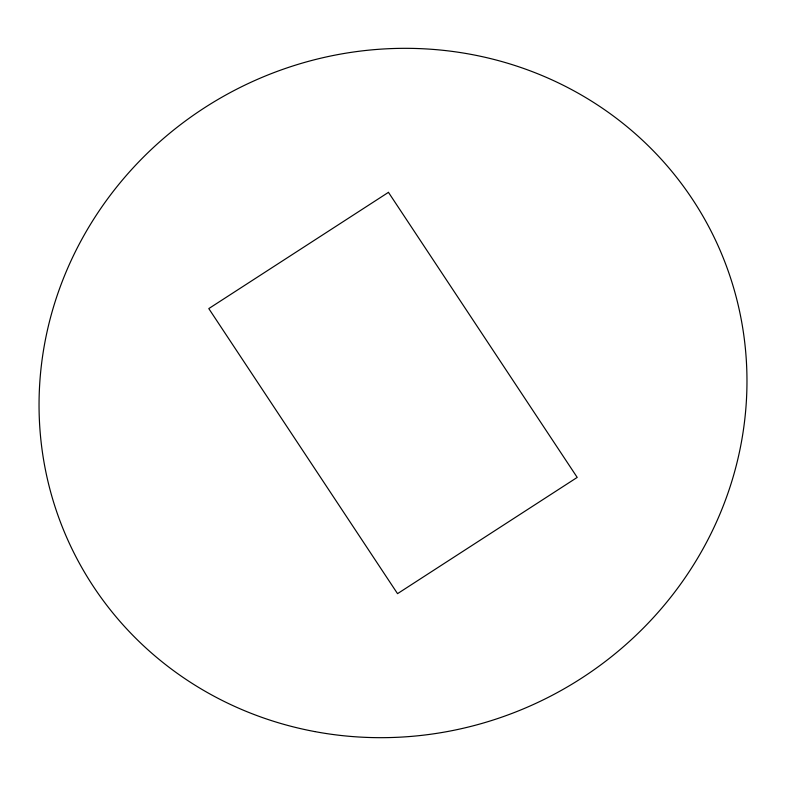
<?xml version="1.0" encoding="UTF-8"?>
<svg xmlns="http://www.w3.org/2000/svg" width="786" height="786" viewBox="0 0 786 786"><rect width="100%" height="100%" fill="white"/><g stroke="black" fill="none" stroke-linecap="round" stroke-linejoin="round"><path stroke-width="1.18" d="M388.461 192.344L208.791 308.593L397.539 593.656L577.209 477.407L388.461 192.344M314.714 731.57A356.883 341.655 -26.2 0 0 731.098 279.629A356.883 341.655 -26.2 0 0 133.188 167.801A356.883 341.655 -26.2 0 0 314.714 731.57"/></g></svg>
